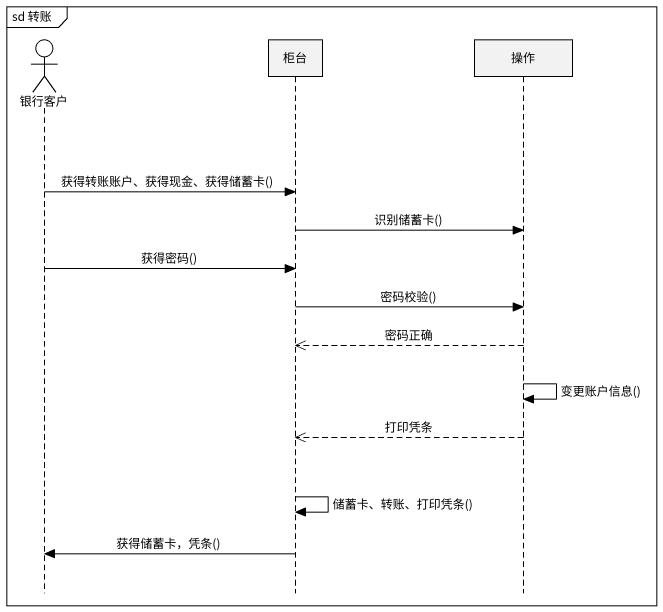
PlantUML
@startuml
mainframe sd 转账
hide footbox
actor 银行客户
participant 柜台
participant 操作

银行客户 -> 柜台 : 获得转账账户、获得现金、获得储蓄卡()
柜台 -> 操作 : 识别储蓄卡()
银行客户 -> 柜台 : 获得密码()
柜台 -> 操作 : 密码校验()
操作 -->> 柜台 : 密码正确
操作 -> 操作 : 变更账户信息()
操作 -->> 柜台 : 打印凭条
柜台 -> 柜台 : 储蓄卡、转账、打印凭条()
柜台 -> 银行客户 : 获得储蓄卡，凭条()
@enduml
